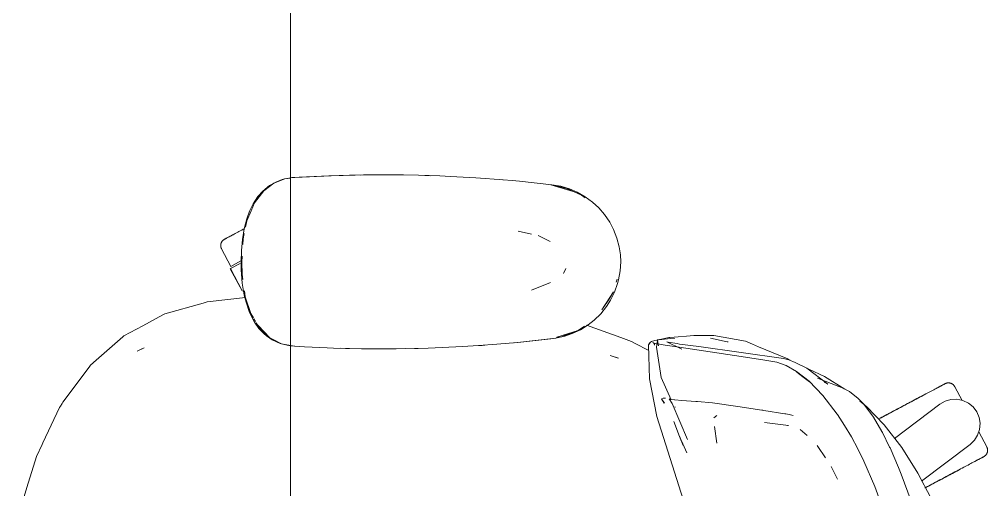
# Model space of a CAD drawing. Header units: millimetres. Extents: x 155927 to 295199, y -4084 to 97293.
# Drawn here: x 198500 to 199039, y 33213 to 33475 of the extents above; entities that cross this region are included whole.
import ezdxf

# ---------------------------------------------------------------- set-up
doc = ezdxf.new("R2010")
doc.units = ezdxf.units.MM
doc.header["$MEASUREMENT"] = 0
doc.layers.add('G-IMPT', color=8, linetype='CONTINUOUS', lineweight=9)
doc.layers.add('I-FURN', color=8, linetype='CONTINUOUS', lineweight=9)

msp = doc.modelspace()

# ---------------------------------------------------------------- linework, layer by layer
at = {"layer": 'G-IMPT'}
for p, q in [((198642.5, 33384.58), (198639.06, 33382.62)), ((198647.66, 33386.32), (198641.47, 33383.91)), ((198642.5, 33384.58), (198646.14, 33385.98)), ((198647.49, 33386.34), (198646.14, 33385.98)), ((198647.49, 33386.34), (198649.88, 33386.79)), ((198647.66, 33386.32), (198650.83, 33386.8)), ((198651.53, 33387.04), (198649.88, 33386.79)), ((198673.31, 33388.13), (198651.53, 33387.04)), ((198672.1, 33388.09), (198651.53, 33387.04)), ((198651.53, 33387.04), (198653.13, 33387.15)), ((198673.31, 33388.13), (198653.13, 33387.15)), ((198693.5, 33388.59), (198672.1, 33388.09)), ((198683.66, 33388.43), (198672.1, 33388.09)), ((198672.1, 33388.09), (198673.31, 33388.13)), ((198693.5, 33388.59), (198673.31, 33388.13)), ((198683.66, 33388.43), (198702.89, 33388.63)), ((198693.5, 33388.59), (198683.66, 33388.43)), ((198713.68, 33388.55), (198683.66, 33388.43)), ((198691.46, 33388.57), (198689.55, 33388.5)), ((198693.5, 33388.55), (198691.46, 33388.57)), ((198713.68, 33388.55), (198693.5, 33388.59)), ((198713.68, 33388.55), (198702.89, 33388.63)), ((198713.68, 33388.55), (198722.1, 33388.38)), ((198733.86, 33387.99), (198722.1, 33388.38)), ((198727.04, 33388.24), (198725.54, 33388.26)), ((198728.97, 33388.13), (198727.04, 33388.24)), ((198733.86, 33387.99), (198739.88, 33387.74)), ((198754.02, 33386.93), (198739.88, 33387.74)), ((198759.11, 33386.6), (198754.02, 33386.93)), ((198759.11, 33386.6), (198774.17, 33385.36)), ((198767.29, 33385.95), (198768.97, 33385.78)), ((198774.17, 33385.36), (198778.3, 33385.01)), ((198778.3, 33385.01), (198796.22, 33383.1)), ((198635.84, 33379.75), (198630.63, 33372.96)), ((198632.66, 33376.51), (198635.32, 33379.55)), ((198639.06, 33382.62), (198635.32, 33379.55)), ((198641.47, 33383.91), (198635.84, 33379.75)), ((198795.71, 33383.1), (198808.17, 33379.27)), ((198795.71, 33383.1), (198799.03, 33382.19)), ((198796.22, 33383.1), (198801.27, 33382.21)), ((198804.68, 33381.06), (198796.28, 33382.98)), ((198808.17, 33379.27), (198799.03, 33382.19)), ((198806.13, 33380.74), (198801.27, 33382.21)), ((198804.68, 33381.06), (198812.74, 33377.32)), ((198810.37, 33378.93), (198806.13, 33380.74)), ((198810.37, 33378.93), (198814.81, 33376.42)), ((198630, 33372.46), (198632.66, 33376.51)), ((198814.85, 33375.73), (198812.74, 33377.32)), ((198818.89, 33373.42), (198814.81, 33376.42)), ((198626.43, 33364.05), (198628.02, 33368.39)), ((198626.46, 33362.94), (198628.79, 33368.56)), ((198630, 33372.46), (198628.02, 33368.39)), ((198630.63, 33372.96), (198628.79, 33368.56)), ((198818.89, 33373.42), (198822.33, 33370.26)), ((198825.65, 33366.42), (198822.33, 33370.26)), ((198626.43, 33364.05), (198625, 33358.57)), ((198626.46, 33362.94), (198625.75, 33359.48)), ((198828.48, 33362.26), (198825.65, 33366.42)), ((198624, 33352.64), (198625, 33358.57)), ((198828.48, 33362.26), (198830.67, 33358.09)), ((198830.67, 33358.09), (198832.51, 33353.38)), ((198624, 33352.64), (198623.44, 33346.49)), ((198624.42, 33352.98), (198624.22, 33349.77)), ((198625.03, 33355.96), (198624.42, 33352.98)), ((198777.51, 33357.14), (198784.94, 33355.56)), ((198795.34, 33351.53), (198788.56, 33354.8)), ((198833.77, 33348.51), (198832.51, 33353.38)), ((198623.26, 33340.15), (198623.44, 33346.49)), ((198833.77, 33348.51), (198834.42, 33344)), ((198623.82, 33343.26), (198623.63, 33340.15)), ((198834.59, 33340.15), (198834.42, 33344)), ((198623.35, 33335.65), (198623.26, 33340.15)), ((198623.86, 33332.99), (198623.63, 33340.15)), ((198803.97, 33336.33), (198802.96, 33334.1)), ((198834.59, 33340.15), (198834.29, 33335.11)), ((198623.35, 33335.65), (198623.92, 33328.33)), ((198623.86, 33332.99), (198624.26, 33330.21)), ((198802.96, 33334.1), (198802.66, 33333.65)), ((198832.15, 33328.81), (198832.67, 33330.5)), ((198834.29, 33335.11), (198833.41, 33330.16)), ((198625.04, 33321.57), (198623.92, 33328.33)), ((198785.01, 33324.43), (198795.43, 33328.58)), ((198831.14, 33323.26), (198832.85, 33328.04)), ((198833.41, 33330.16), (198832.85, 33328.04)), ((198625.71, 33320.22), (198604.43, 33317.81)), ((198626.02, 33317.64), (198625.04, 33321.57)), ((198625.13, 33324.02), (198625.59, 33320.73)), ((198625.59, 33320.73), (198628.62, 33311.34)), ((198830.49, 33323.36), (198824.17, 33313.41)), ((198828.33, 33319.68), (198824.17, 33313.41)), ((198830.49, 33323.36), (198828.33, 33319.68)), ((198831.14, 33323.26), (198828.9, 33318.75)), ((198602.17, 33317.17), (198580.82, 33311.17)), ((198602.17, 33317.17), (198604.43, 33317.81)), ((198626.02, 33317.64), (198627.76, 33312.55)), ((198823.44, 33311.23), (198826.63, 33315.21)), ((198828.9, 33318.75), (198826.63, 33315.21)), ((198579.71, 33310.57), (198568.47, 33304.56)), ((198580.82, 33311.17), (198579.71, 33310.57)), ((198627.76, 33312.55), (198629.96, 33307.92)), ((198628.62, 33311.34), (198630.09, 33308.88)), ((198823.44, 33311.23), (198819.84, 33307.68)), ((198568.47, 33304.56), (198558.04, 33298.97)), ((198629.96, 33307.92), (198630.77, 33306.54)), ((198630.37, 33308.42), (198631.23, 33306.97)), ((198633.21, 33303.09), (198630.77, 33306.54)), ((198631.7, 33306.19), (198633.58, 33303.03)), ((198632.39, 33305.12), (198633.67, 33303.65)), ((198632.39, 33305.12), (198639.29, 33297.73)), ((198633.8, 33303.5), (198636.88, 33299.96)), ((198810.88, 33301.94), (198814.46, 33304.36)), ((198812.2, 33302.33), (198816.53, 33305.06)), ((198815.63, 33304.94), (198834.57, 33298)), ((198819.84, 33307.68), (198816.53, 33305.06)), ((198542.59, 33285.37), (198557.37, 33298.39)), ((198557.37, 33298.39), (198558.04, 33298.97)), ((198636.08, 33300.04), (198633.21, 33303.09)), ((198633.58, 33303.03), (198639.29, 33297.73)), ((198636.08, 33300.04), (198637.4, 33298.91)), ((198639.29, 33297.73), (198636.88, 33299.96)), ((198640.62, 33296.71), (198637.4, 33298.91)), ((198798.53, 33297.54), (198803.49, 33298.69)), ((198798.6, 33297.75), (198801.66, 33298.33)), ((198810.88, 33301.94), (198799.03, 33298.12)), ((198808.17, 33301.03), (198799.03, 33298.12)), ((198801.66, 33298.33), (198809.84, 33301.53)), ((198807.62, 33300.14), (198803.49, 33298.69)), ((198812.2, 33302.33), (198807.62, 33300.14)), ((198810.88, 33301.94), (198808.17, 33301.03)), ((198810.17, 33301.66), (198810.88, 33301.94)), ((198834.57, 33298), (198840.54, 33295.81)), ((198861.93, 33297.98), (198861.46, 33297.94)), ((198861.93, 33297.98), (198871.26, 33298.78)), ((198871.26, 33298.78), (198875.21, 33299.12)), ((198879.38, 33299.12), (198875.21, 33299.12)), ((198886.35, 33299.1), (198879.38, 33299.12)), ((198886.35, 33299.1), (198904.05, 33295.86)), ((198641.53, 33296.63), (198639.29, 33297.73)), ((198640.62, 33296.71), (198644.95, 33294.72)), ((198641.53, 33296.63), (198645.79, 33294.52)), ((198648.9, 33293.65), (198644.95, 33294.72)), ((198645.79, 33294.52), (198650.83, 33293.58)), ((198650.83, 33293.41), (198648.9, 33293.65)), ((198650.83, 33293.58), (198653.13, 33293.15)), ((198652.91, 33293.15), (198650.83, 33293.41)), ((198658.57, 33292.87), (198652.91, 33293.15)), ((198658.57, 33292.87), (198671.13, 33292.25)), ((198735.23, 33292.37), (198746.54, 33292.91)), ((198755.41, 33293.47), (198746.54, 33292.91)), ((198755.41, 33293.47), (198765.69, 33294.2)), ((198757.45, 33293.6), (198755.55, 33293.51)), ((198757.45, 33293.6), (198758.87, 33293.74)), ((198777.09, 33295.18), (198765.69, 33294.2)), ((198798.53, 33297.54), (198775.57, 33295.08)), ((198775.57, 33295.08), (198795.71, 33297.2)), ((198798.53, 33297.54), (198777.09, 33295.18)), ((198798.53, 33297.54), (198795.71, 33297.2)), ((198842.3, 33294.88), (198840.54, 33295.81)), ((198850.21, 33290.74), (198842.3, 33294.88)), ((198850.14, 33293.93), (198850.75, 33294.96)), ((198850.53, 33274.94), (198850.14, 33293.93)), ((198850.62, 33294.34), (198850.75, 33294.96)), ((198850.62, 33294.34), (198850.73, 33294.89)), ((198850.75, 33294.96), (198850.73, 33294.89)), ((198851.12, 33295.46), (198850.75, 33294.96)), ((198851.66, 33295.78), (198851.12, 33295.46)), ((198851.66, 33295.78), (198853.52, 33296.33)), ((198853.01, 33294.74), (198852.51, 33295.13)), ((198853.61, 33294.57), (198852.51, 33295.13)), ((198853.61, 33294.57), (198852.99, 33294.74)), ((198852.99, 33294.74), (198859.26, 33293.63)), ((198853.01, 33294.74), (198853.33, 33294.2)), ((198853.41, 33293.7), (198853.33, 33294.2)), ((198856.8, 33296.87), (198853.52, 33296.33)), ((198855.13, 33296.27), (198854.44, 33292.69)), ((198857.16, 33275.64), (198854.44, 33292.69)), ((198857.21, 33297.12), (198854.89, 33296.68)), ((198855.62, 33293.4), (198854.89, 33296.68)), ((198855.62, 33293.4), (198855.13, 33296.27)), ((198856.8, 33296.87), (198857.42, 33296.94)), ((198861.46, 33297.94), (198857.21, 33297.12)), ((198857.42, 33296.94), (198862.1, 33297.46)), ((198859.26, 33293.63), (198867.11, 33292.52)), ((198860.23, 33295.54), (198868.63, 33291.55)), ((198860.23, 33295.54), (198861.09, 33295.4)), ((198866.11, 33294.57), (198861.09, 33295.4)), ((198862.1, 33297.46), (198864.69, 33297.67)), ((198866.11, 33294.57), (198867.41, 33294.35)), ((198878.07, 33292.91), (198867.41, 33294.35)), ((198878.07, 33292.91), (198925.29, 33286.24)), ((198884.49, 33297.69), (198893.79, 33295.64)), ((198893.79, 33295.64), (198894.37, 33295.49)), ((198904.05, 33295.86), (198907.91, 33294.26)), ((198911.27, 33292.87), (198907.91, 33294.26)), ((198927.72, 33286.08), (198911.27, 33292.87)), ((198565.34, 33290.36), (198569.23, 33292.32)), ((198565.34, 33290.36), (198567.64, 33291.54)), ((198567.64, 33291.54), (198569.23, 33292.32)), ((198674.68, 33292.13), (198671.13, 33292.25)), ((198690.35, 33291.75), (198674.68, 33292.13)), ((198678.72, 33292.05), (198681.4, 33291.93)), ((198683.62, 33291.93), (198681.4, 33291.93)), ((198690.35, 33291.75), (198694.86, 33291.7)), ((198694.86, 33291.7), (198709.57, 33291.71)), ((198715.04, 33291.78), (198709.57, 33291.71)), ((198715.04, 33291.78), (198727.35, 33292.07)), ((198721.82, 33291.92), (198719.74, 33291.92)), ((198735.23, 33292.37), (198727.35, 33292.07)), ((198833.27, 33286.4), (198828.8, 33288.03)), ((198828.8, 33288.03), (198832.68, 33286.66)), ((198867.11, 33292.52), (198897.98, 33287.97)), ((198897.98, 33287.97), (198913.75, 33285.57)), ((198538.6, 33281.53), (198539.33, 33282.5)), ((198542.59, 33285.37), (198539.33, 33282.5)), ((198833.27, 33286.4), (198832.68, 33286.66)), ((198921.42, 33284.27), (198913.75, 33285.57)), ((198921.42, 33284.27), (198926.21, 33282.52)), ((198925.29, 33286.24), (198928.28, 33285.59)), ((198926.63, 33282.31), (198926.21, 33282.52)), ((198932.47, 33279.02), (198926.63, 33282.31)), ((198928.89, 33285.31), (198927.72, 33286.08)), ((198931.65, 33284.02), (198928.28, 33285.59)), ((198931.65, 33284.02), (198938.17, 33280.98)), ((198524.03, 33262.03), (198538.6, 33281.53)), ((198932.47, 33279.02), (198939.43, 33273.6)), ((198939.64, 33273.3), (198932.69, 33278.69)), ((198932.69, 33278.69), (198936.07, 33276.1)), ((198949.87, 33272.04), (198938.17, 33280.98)), ((198939.35, 33280.31), (198947.98, 33276.33)), ((198850.53, 33274.94), (198854.72, 33253.99)), ((198857.16, 33275.64), (198862.77, 33263.29)), ((198939.64, 33273.3), (198936.07, 33276.1)), ((198947.17, 33265.7), (198939.43, 33273.6)), ((198944.22, 33275.27), (198956.12, 33270.77)), ((198949.87, 33272.04), (198947.84, 33273.2)), ((198947.98, 33276.33), (198959.43, 33269.21)), ((198947.17, 33265.7), (198955.19, 33255.26)), ((198958.35, 33269.69), (198956.12, 33270.77)), ((198960.79, 33268.52), (198958.35, 33269.69)), ((198961.92, 33267.9), (198960.79, 33268.52)), ((198961.92, 33267.9), (198966.79, 33264.04)), ((198523.57, 33261.26), (198522.63, 33259.69)), ((198524.03, 33262.03), (198523.57, 33261.26)), ((198857.3, 33263.82), (198857.36, 33263.84)), ((198857.3, 33263.82), (198858.89, 33261.35)), ((198858.23, 33264.11), (198857.36, 33263.84)), ((198858.89, 33261.35), (198857.36, 33263.84)), ((198857.36, 33263.84), (198858.85, 33261.37)), ((198859.59, 33264.28), (198858.23, 33264.11)), ((198862.22, 33263.52), (198861.5, 33263.81)), ((198861.5, 33263.81), (198863.26, 33261.14)), ((198862.22, 33263.52), (198862.24, 33263.52)), ((198864.62, 33263.22), (198862.24, 33263.52)), ((198863.26, 33261.14), (198871.7, 33241.16)), ((198864.62, 33263.22), (198864.7, 33263.22)), ((198868.57, 33262.92), (198864.7, 33263.22)), ((198876.43, 33262.36), (198868.57, 33262.92)), ((198877.42, 33262.29), (198876.43, 33262.36)), ((198885.66, 33261.67), (198877.42, 33262.29)), ((198885.66, 33261.67), (198885.74, 33261.66)), ((198899.81, 33259.63), (198885.74, 33261.66)), ((198966.79, 33264.04), (198969.68, 33261.02)), ((198971.35, 33259.6), (198967.68, 33262.6)), ((198969.68, 33261.02), (198974.4, 33254.89)), ((198522.21, 33258.98), (198512.94, 33239.34)), ((198522.21, 33258.98), (198522.63, 33259.69)), ((198864.71, 33259.42), (198865.15, 33259.15)), ((198899.81, 33259.63), (198913.17, 33257.51)), ((198913.17, 33257.51), (198913.68, 33257.43)), ((198914.29, 33257.34), (198913.68, 33257.43)), ((198914.29, 33257.34), (198926.01, 33255.53)), ((198926.01, 33255.53), (198926.48, 33255.46)), ((198928.46, 33255.04), (198926.48, 33255.46)), ((198930.63, 33254.58), (198928.46, 33255.04)), ((198955.36, 33255.01), (198955.19, 33255.26)), ((198959.24, 33248.91), (198955.36, 33255.01)), ((198971.35, 33259.6), (198981.31, 33249.3)), ((198974.4, 33254.89), (198975.26, 33253.6)), ((198870.71, 33203.75), (198854.72, 33253.99)), ((198867.4, 33242.8), (198864.15, 33251.27)), ((198886.4, 33253.28), (198888.04, 33254.56)), ((198914.59, 33250.66), (198927.94, 33248.88)), ((198979.99, 33245.6), (198975.26, 33253.6)), ((198886.75, 33248.33), (198888.15, 33239.17)), ((198886.75, 33248.33), (198886.8, 33247.98)), ((198927.94, 33248.88), (198927.47, 33249.02)), ((198938.44, 33243.38), (198934.53, 33246.72)), ((198959.24, 33248.91), (198963.01, 33242.68)), ((198980.3, 33245), (198979.99, 33245.6)), ((198980.3, 33245), (198984.3, 33236.99)), ((198991.12, 33236.7), (198981.31, 33249.3)), ((198512.94, 33239.34), (198512.51, 33238.42)), ((198869.42, 33237.9), (198867.39, 33243.01)), ((198867.39, 33243.01), (198869.42, 33237.89)), ((198867.4, 33242.8), (198869.42, 33237.9)), ((198868.42, 33240.42), (198871.47, 33233.71)), ((198966.58, 33235.89), (198963.01, 33242.68)), ((198509.32, 33231.66), (198512.51, 33238.42)), ((198944.71, 33236.75), (198943.96, 33237.85)), ((198944.71, 33236.75), (198948.21, 33231.61)), ((198966.58, 33235.89), (198969.97, 33229.16)), ((198984.52, 33236.55), (198984.3, 33236.99)), ((198984.52, 33236.55), (198989.29, 33225.59)), ((199000.09, 33222.41), (198991.12, 33236.7)), ((198509.32, 33231.66), (198504, 33214.38)), ((198948.21, 33231.61), (198948.6, 33231.04)), ((198976.14, 33214.94), (198969.97, 33229.16)), ((198951.74, 33226.14), (198955.28, 33219.17)), ((198989.29, 33225.59), (198990.77, 33221.91)), ((198996.37, 33206.84), (198990.77, 33221.91)), ((199007.18, 33208.63), (199000.09, 33222.41)), ((198504, 33214.38), (198499.81, 33200.78)), ((198981.6, 33200.06), (198976.14, 33214.94))]:
    msp.add_line(p, q, dxfattribs=at)
at = {"layer": 'I-FURN'}
for p, q in [((198650.83, 32404.61), (198650.83, 33804.61)), ((198650.83, 33804.61), (198650.83, 32404.61)), ((198622.82, 33357.41), (198622.07, 33357.01)), ((198623.6, 33357.83), (198622.82, 33357.41)), ((198624.4, 33358.25), (198623.6, 33357.83)), ((198625.22, 33358.69), (198624.4, 33358.25)), ((198612.89, 33351.82), (198613, 33351.94)), ((198613, 33351.94), (198613.11, 33352.06)), ((198613.11, 33352.06), (198613.23, 33352.17)), ((198613.23, 33352.17), (198613.35, 33352.28)), ((198613.35, 33352.28), (198613.48, 33352.38)), ((198613.48, 33352.38), (198613.61, 33352.47)), ((198613.61, 33352.47), (198613.74, 33352.57)), ((198613.74, 33352.57), (198613.88, 33352.65)), ((198613.88, 33352.65), (198614.02, 33352.73)), ((198614.02, 33352.73), (198614.06, 33352.75)), ((198614.1, 33352.78), (198614.06, 33352.76)), ((198614.06, 33352.75), (198614.08, 33352.76)), ((198614.06, 33352.76), (198614.06, 33352.75)), ((198614.08, 33352.76), (198614.14, 33352.79)), ((198614.19, 33352.82), (198614.1, 33352.78)), ((198614.14, 33352.79), (198614.24, 33352.85)), ((198614.31, 33352.89), (198614.19, 33352.82)), ((198614.24, 33352.85), (198614.38, 33352.92)), ((198614.47, 33352.97), (198614.31, 33352.89)), ((198614.38, 33352.92), (198614.56, 33353.02)), ((198614.67, 33353.08), (198614.47, 33352.97)), ((198614.56, 33353.02), (198614.78, 33353.14)), ((198614.91, 33353.21), (198614.67, 33353.08)), ((198614.78, 33353.14), (198615.03, 33353.27)), ((198615.19, 33353.36), (198614.91, 33353.21)), ((198615.03, 33353.27), (198615.33, 33353.43)), ((198615.51, 33353.52), (198615.19, 33353.36)), ((198615.33, 33353.43), (198615.67, 33353.61)), ((198615.86, 33353.71), (198615.51, 33353.52)), ((198615.67, 33353.61), (198616.04, 33353.81)), ((198616.26, 33353.92), (198615.86, 33353.71)), ((198616.04, 33353.81), (198616.45, 33354.03)), ((198616.69, 33354.15), (198616.26, 33353.92)), ((198616.45, 33354.03), (198616.9, 33354.26)), ((198617.15, 33354.4), (198616.69, 33354.15)), ((198616.9, 33354.26), (198617.38, 33354.52)), ((198617.65, 33354.66), (198617.15, 33354.4)), ((198617.38, 33354.52), (198617.9, 33354.79)), ((198618.19, 33354.95), (198617.65, 33354.66)), ((198617.9, 33354.79), (198618.45, 33355.09)), ((198618.76, 33355.25), (198618.19, 33354.95)), ((198618.45, 33355.09), (198619.03, 33355.4)), ((198619.36, 33355.57), (198618.76, 33355.25)), ((198619.99, 33355.91), (198619.36, 33355.57)), ((198620.66, 33356.26), (198619.99, 33355.91)), ((198621.35, 33356.63), (198620.66, 33356.26)), ((198622.07, 33357.01), (198621.35, 33356.63)), ((198611.92, 33349.32), (198611.93, 33349.48)), ((198611.92, 33349.16), (198611.92, 33349.32)), ((198611.92, 33349), (198611.92, 33349.16)), ((198611.93, 33348.84), (198611.92, 33349)), ((198611.93, 33349.48), (198611.94, 33349.64)), ((198611.95, 33348.68), (198611.93, 33348.84)), ((198611.94, 33349.64), (198611.96, 33349.8)), ((198611.97, 33348.52), (198611.95, 33348.68)), ((198611.96, 33349.8), (198611.99, 33349.96)), ((198612, 33348.36), (198611.97, 33348.52)), ((198611.99, 33349.96), (198612.02, 33350.12)), ((198612.04, 33348.2), (198612, 33348.36)), ((198612.02, 33350.12), (198612.06, 33350.27)), ((198612.08, 33348.05), (198612.04, 33348.2)), ((198612.06, 33350.27), (198612.11, 33350.43)), ((198612.13, 33347.89), (198612.08, 33348.05)), ((198612.11, 33350.43), (198612.16, 33350.58)), ((198612.19, 33347.74), (198612.13, 33347.89)), ((198612.16, 33350.58), (198612.22, 33350.73)), ((198612.25, 33347.59), (198612.19, 33347.74)), ((198612.22, 33350.73), (198612.29, 33350.88)), ((198612.32, 33347.45), (198612.25, 33347.59)), ((198612.29, 33350.88), (198612.36, 33351.02)), ((198612.39, 33347.3), (198612.32, 33347.45)), ((198612.36, 33351.02), (198612.43, 33351.17)), ((198612.39, 33347.3), (198617.54, 33337.62)), ((198612.43, 33351.17), (198612.51, 33351.3)), ((198612.51, 33351.3), (198612.6, 33351.44)), ((198612.6, 33351.44), (198612.69, 33351.57)), ((198612.69, 33351.57), (198612.79, 33351.7)), ((198612.79, 33351.7), (198612.89, 33351.82)), ((198617.18, 33336.29), (198623.76, 33323.93)), ((198617.35, 33336.39), (198622.65, 33339.2)), ((198623.93, 33324.02), (198617.35, 33336.39)), ((198617.54, 33337.62), (198623.17, 33340.61)), ((198624.02, 33324.07), (198623.93, 33324.02)), ((199012.51, 33270.83), (199012.94, 33271.06)), ((199013.15, 33271.18), (199012.74, 33270.96)), ((199012.94, 33271.06), (199013.33, 33271.27)), ((199013.53, 33271.37), (199013.15, 33271.18)), ((199013.33, 33271.27), (199013.68, 33271.46)), ((199013.86, 33271.55), (199013.53, 33271.37)), ((199013.68, 33271.46), (199014, 33271.63)), ((199014.16, 33271.71), (199013.86, 33271.55)), ((199014, 33271.63), (199014.28, 33271.78)), ((199014.42, 33271.85), (199014.16, 33271.71)), ((199014.28, 33271.78), (199014.52, 33271.9)), ((199014.64, 33271.96), (199014.42, 33271.85)), ((199014.52, 33271.9), (199014.72, 33272.01)), ((199014.82, 33272.06), (199014.64, 33271.96)), ((199014.72, 33272.01), (199014.88, 33272.1)), ((199014.96, 33272.14), (199014.82, 33272.06)), ((199014.88, 33272.1), (199015.01, 33272.16)), ((199015.06, 33272.19), (199014.96, 33272.14)), ((199015.01, 33272.16), (199015.09, 33272.21)), ((199015.12, 33272.22), (199015.06, 33272.19)), ((199015.09, 33272.21), (199015.13, 33272.23)), ((199015.14, 33272.23), (199015.12, 33272.22)), ((199015.13, 33272.23), (199015.14, 33272.23)), ((199015.14, 33272.23), (199015.28, 33272.3)), ((199015.28, 33272.3), (199015.43, 33272.37)), ((199015.43, 33272.37), (199015.58, 33272.43)), ((199015.58, 33272.43), (199015.73, 33272.49)), ((199015.73, 33272.49), (199015.88, 33272.54)), ((199015.88, 33272.54), (199016.04, 33272.58)), ((199016.04, 33272.58), (199016.19, 33272.62)), ((199016.19, 33272.62), (199016.35, 33272.65)), ((199016.35, 33272.65), (199016.51, 33272.67)), ((199016.51, 33272.67), (199016.67, 33272.69)), ((199016.67, 33272.69), (199016.83, 33272.7)), ((199016.83, 33272.7), (199016.99, 33272.7)), ((199016.99, 33272.7), (199017.15, 33272.7)), ((199017.15, 33272.7), (199017.32, 33272.69)), ((199017.32, 33272.69), (199017.48, 33272.68)), ((199017.48, 33272.68), (199017.64, 33272.66)), ((199017.64, 33272.66), (199017.79, 33272.63)), ((199017.79, 33272.63), (199017.95, 33272.6)), ((199017.95, 33272.6), (199018.11, 33272.56)), ((199018.11, 33272.56), (199018.26, 33272.51)), ((199018.26, 33272.51), (199018.42, 33272.46)), ((199018.42, 33272.46), (199018.57, 33272.4)), ((199018.57, 33272.4), (199018.71, 33272.33)), ((199018.71, 33272.33), (199018.86, 33272.26)), ((199018.86, 33272.26), (199019, 33272.19)), ((199019, 33272.19), (199019.14, 33272.11)), ((199019.14, 33272.11), (199019.28, 33272.02)), ((199019.28, 33272.02), (199019.41, 33271.93)), ((199019.41, 33271.93), (199019.54, 33271.83)), ((199019.54, 33271.83), (199019.66, 33271.73)), ((199019.66, 33271.73), (199019.78, 33271.62)), ((199019.78, 33271.62), (199019.9, 33271.51)), ((199019.9, 33271.51), (199020.01, 33271.39)), ((199020.01, 33271.39), (199020.11, 33271.27)), ((199020.11, 33271.27), (199020.21, 33271.14)), ((199020.21, 33271.14), (199020.31, 33271.01)), ((199002.72, 33265.63), (199001.85, 33265.17)), ((199002.25, 33265.38), (199003.12, 33265.84)), ((199003.58, 33266.09), (199002.72, 33265.63)), ((199003.12, 33265.84), (199003.97, 33266.29)), ((199004.42, 33266.53), (199003.58, 33266.09)), ((199005.23, 33266.96), (199004.42, 33266.53)), ((199006.02, 33267.38), (199005.23, 33266.96)), ((199006.78, 33267.79), (199006.02, 33267.38)), ((199007.51, 33268.18), (199006.78, 33267.79)), ((199008.22, 33268.55), (199007.51, 33268.18)), ((199008.9, 33268.91), (199008.22, 33268.55)), ((199009.55, 33269.26), (199008.9, 33268.91)), ((199010.16, 33269.59), (199009.55, 33269.26)), ((199010.75, 33269.9), (199010.16, 33269.59)), ((199010.43, 33269.73), (199011, 33270.03)), ((199011.3, 33270.19), (199010.75, 33269.9)), ((199011, 33270.03), (199011.54, 33270.32)), ((199011.81, 33270.46), (199011.3, 33270.19)), ((199011.54, 33270.32), (199012.04, 33270.58)), ((199012.3, 33270.72), (199011.81, 33270.46)), ((199012.04, 33270.58), (199012.51, 33270.83)), ((199012.74, 33270.96), (199012.3, 33270.72)), ((199020.31, 33271.01), (199020.4, 33270.88)), ((199020.4, 33270.88), (199020.49, 33270.74)), ((199020.49, 33270.74), (199020.57, 33270.6)), ((199020.57, 33270.6), (199020.59, 33270.56)), ((199024.62, 33262.98), (199020.59, 33270.56)), ((198986.93, 33241.71), (199012.24, 33260.79)), ((198991.74, 33259.79), (198992.74, 33260.32)), ((198993.28, 33260.61), (198992.28, 33260.08)), ((198992.74, 33260.32), (198993.74, 33260.85)), ((198994.27, 33261.14), (198993.28, 33260.61)), ((198993.74, 33260.85), (198994.73, 33261.38)), ((198995.26, 33261.66), (198994.27, 33261.14)), ((198994.73, 33261.38), (198995.71, 33261.9)), ((198996.24, 33262.18), (198995.26, 33261.66)), ((198995.71, 33261.9), (198996.68, 33262.42)), ((198997.21, 33262.7), (198996.24, 33262.18)), ((198996.68, 33262.42), (198997.65, 33262.93)), ((198998.16, 33263.21), (198997.21, 33262.7)), ((198997.65, 33262.93), (198998.6, 33263.44)), ((198999.11, 33263.71), (198998.16, 33263.21)), ((198998.6, 33263.44), (198999.54, 33263.94)), ((199000.04, 33264.2), (198999.11, 33263.71)), ((198999.54, 33263.94), (199000.46, 33264.43)), ((199000.95, 33264.69), (199000.04, 33264.2)), ((199000.46, 33264.43), (199001.37, 33264.91)), ((199001.85, 33265.17), (199000.95, 33264.69)), ((199001.37, 33264.91), (199002.25, 33265.38)), ((199012.24, 33260.79), (199015.16, 33262.48)), ((199015.16, 33262.48), (199018.4, 33263.42)), ((199018.4, 33263.42), (199021.77, 33263.56)), ((199021.77, 33263.56), (199025.08, 33262.89)), ((199025.08, 33262.89), (199028.13, 33261.45)), ((199028.13, 33261.45), (199030.74, 33259.32)), ((198981.83, 33254.52), (198982.79, 33255.03)), ((198983.31, 33255.31), (198982.35, 33254.8)), ((198982.79, 33255.03), (198983.76, 33255.55)), ((198984.29, 33255.83), (198983.31, 33255.31)), ((198983.76, 33255.55), (198984.74, 33256.07)), ((198985.27, 33256.35), (198984.29, 33255.83)), ((198984.74, 33256.07), (198985.73, 33256.59)), ((198986.26, 33256.88), (198985.27, 33256.35)), ((198985.73, 33256.59), (198986.72, 33257.12)), ((198987.26, 33257.41), (198986.26, 33256.88)), ((198986.72, 33257.12), (198987.72, 33257.65)), ((198988.26, 33257.94), (198987.26, 33257.41)), ((198987.72, 33257.65), (198988.72, 33258.19)), ((198989.27, 33258.48), (198988.26, 33257.94)), ((198988.72, 33258.19), (198989.73, 33258.72)), ((198990.27, 33259.01), (198989.27, 33258.48)), ((198989.73, 33258.72), (198990.73, 33259.26)), ((198991.28, 33259.54), (198990.27, 33259.01)), ((198990.73, 33259.26), (198991.74, 33259.79)), ((198992.28, 33260.08), (198991.28, 33259.54)), ((199030.74, 33259.32), (199032.77, 33256.62)), ((199032.77, 33256.62), (199034.1, 33253.52)), ((198979.54, 33253.3), (198978.63, 33252.82)), ((198979.05, 33253.04), (198979.96, 33253.53)), ((198980.46, 33253.79), (198979.54, 33253.3)), ((198979.96, 33253.53), (198980.89, 33254.02)), ((198981.4, 33254.29), (198980.46, 33253.79)), ((198980.89, 33254.02), (198981.83, 33254.52)), ((198982.35, 33254.8), (198981.4, 33254.29)), ((199034.1, 33253.52), (199034.64, 33250.19)), ((199034.64, 33250.19), (199034.38, 33246.83)), ((199034.38, 33246.83), (199033.31, 33243.63)), ((199038.4, 33237.07), (199033.93, 33245.48)), ((199031.51, 33240.78), (199029.08, 33238.43)), ((199033.31, 33243.63), (199031.51, 33240.78)), ((199029.08, 33238.43), (199002.02, 33218.04)), ((199038.43, 33233.34), (199038.35, 33233.2)), ((199038.4, 33237.07), (199038.47, 33236.92)), ((199038.5, 33233.49), (199038.43, 33233.34)), ((199038.47, 33236.92), (199038.54, 33236.78)), ((199038.57, 33233.64), (199038.5, 33233.49)), ((199038.54, 33236.78), (199038.6, 33236.63)), ((199038.62, 33233.79), (199038.57, 33233.64)), ((199038.6, 33236.63), (199038.65, 33236.48)), ((199038.68, 33233.94), (199038.62, 33233.79)), ((199038.65, 33236.48), (199038.7, 33236.32)), ((199038.72, 33234.09), (199038.68, 33233.94)), ((199038.7, 33236.32), (199038.75, 33236.17)), ((199038.76, 33234.25), (199038.72, 33234.09)), ((199038.75, 33236.17), (199038.78, 33236.01)), ((199038.8, 33234.41), (199038.76, 33234.25)), ((199038.78, 33236.01), (199038.81, 33235.85)), ((199038.82, 33234.57), (199038.8, 33234.41)), ((199038.81, 33235.85), (199038.84, 33235.69)), ((199038.85, 33234.73), (199038.82, 33234.57)), ((199038.84, 33235.69), (199038.85, 33235.53)), ((199038.85, 33235.53), (199038.87, 33235.37)), ((199038.86, 33234.89), (199038.85, 33234.73)), ((199038.87, 33235.05), (199038.86, 33234.89)), ((199038.87, 33235.37), (199038.87, 33235.21)), ((199038.87, 33235.21), (199038.87, 33235.05)), ((199029.44, 33227.74), (199030.13, 33228.11)), ((199030.13, 33228.11), (199030.8, 33228.46)), ((199030.8, 33228.46), (199031.43, 33228.8)), ((199031.43, 33228.8), (199032.03, 33229.12)), ((199032.34, 33229.28), (199031.76, 33228.97)), ((199032.03, 33229.12), (199032.6, 33229.42)), ((199032.89, 33229.57), (199032.34, 33229.28)), ((199032.6, 33229.42), (199033.13, 33229.7)), ((199033.41, 33229.85), (199032.89, 33229.57)), ((199033.13, 33229.7), (199033.64, 33229.97)), ((199033.89, 33230.11), (199033.41, 33229.85)), ((199033.64, 33229.97), (199034.1, 33230.22)), ((199034.34, 33230.34), (199033.89, 33230.11)), ((199034.1, 33230.22), (199034.53, 33230.45)), ((199034.75, 33230.56), (199034.34, 33230.34)), ((199034.53, 33230.45), (199034.92, 33230.65)), ((199035.12, 33230.76), (199034.75, 33230.56)), ((199034.92, 33230.65), (199035.28, 33230.84)), ((199035.46, 33230.94), (199035.12, 33230.76)), ((199035.28, 33230.84), (199035.6, 33231.01)), ((199035.75, 33231.1), (199035.46, 33230.94)), ((199035.6, 33231.01), (199035.88, 33231.16)), ((199036.01, 33231.23), (199035.75, 33231.1)), ((199035.88, 33231.16), (199036.12, 33231.29)), ((199036.23, 33231.35), (199036.01, 33231.23)), ((199036.12, 33231.29), (199036.32, 33231.4)), ((199036.41, 33231.44), (199036.23, 33231.35)), ((199036.32, 33231.4), (199036.48, 33231.48)), ((199036.55, 33231.52), (199036.41, 33231.44)), ((199036.48, 33231.48), (199036.6, 33231.55)), ((199036.65, 33231.57), (199036.55, 33231.52)), ((199036.6, 33231.55), (199036.68, 33231.59)), ((199036.71, 33231.6), (199036.65, 33231.57)), ((199036.68, 33231.59), (199036.73, 33231.61)), ((199036.73, 33231.62), (199036.71, 33231.6)), ((199036.77, 33231.64), (199036.73, 33231.62)), ((199036.73, 33231.61), (199036.73, 33231.62)), ((199036.91, 33231.72), (199036.77, 33231.64)), ((199037.05, 33231.8), (199036.91, 33231.72)), ((199037.18, 33231.89), (199037.05, 33231.8)), ((199037.31, 33231.99), (199037.18, 33231.89)), ((199037.43, 33232.09), (199037.31, 33231.99)), ((199037.56, 33232.2), (199037.43, 33232.09)), ((199037.67, 33232.31), (199037.56, 33232.2)), ((199037.79, 33232.42), (199037.67, 33232.31)), ((199037.89, 33232.54), (199037.79, 33232.42)), ((199038, 33232.67), (199037.89, 33232.54)), ((199038.09, 33232.8), (199038, 33232.67)), ((199038.19, 33232.93), (199038.09, 33232.8)), ((199038.27, 33233.06), (199038.19, 33232.93)), ((199038.35, 33233.2), (199038.27, 33233.06)), ((199019.76, 33222.59), (199018.8, 33222.08)), ((199019.24, 33222.32), (199020.2, 33222.82)), ((199020.7, 33223.09), (199019.76, 33222.59)), ((199020.2, 33222.82), (199021.13, 33223.32)), ((199021.63, 33223.59), (199020.7, 33223.09)), ((199021.13, 33223.32), (199022.06, 33223.81)), ((199022.55, 33224.07), (199021.63, 33223.59)), ((199022.06, 33223.81), (199022.96, 33224.29)), ((199022.96, 33224.29), (199023.85, 33224.77)), ((199023.85, 33224.77), (199024.72, 33225.23)), ((199024.72, 33225.23), (199025.56, 33225.68)), ((199025.56, 33225.68), (199026.39, 33226.12)), ((199026.39, 33226.12), (199027.19, 33226.54)), ((199027.19, 33226.54), (199027.97, 33226.95)), ((199027.97, 33226.95), (199028.71, 33227.35)), ((199028.71, 33227.35), (199029.44, 33227.74)), ((199009.86, 33217.33), (199008.86, 33216.79)), ((199009.32, 33217.04), (199010.32, 33217.57)), ((199010.86, 33217.86), (199009.86, 33217.33)), ((199010.32, 33217.57), (199011.32, 33218.11)), ((199011.87, 33218.39), (199010.86, 33217.86)), ((199011.32, 33218.11), (199012.33, 33218.64)), ((199012.87, 33218.93), (199011.87, 33218.39)), ((199012.33, 33218.64), (199013.33, 33219.17)), ((199013.87, 33219.46), (199012.87, 33218.93)), ((199013.33, 33219.17), (199014.33, 33219.71)), ((199014.87, 33219.99), (199013.87, 33219.46)), ((199014.33, 33219.71), (199015.33, 33220.24)), ((199015.87, 33220.52), (199014.87, 33219.99)), ((199015.33, 33220.24), (199016.32, 33220.76)), ((199016.85, 33221.05), (199015.87, 33220.52)), ((199016.32, 33220.76), (199017.31, 33221.29)), ((199017.83, 33221.57), (199016.85, 33221.05)), ((199017.31, 33221.29), (199018.28, 33221.8)), ((199018.8, 33222.08), (199017.83, 33221.57)), ((199018.28, 33221.8), (199019.24, 33222.32)), ((199004.91, 33214.7), (199003.95, 33214.18)), ((199004.39, 33214.42), (199005.36, 33214.93)), ((199005.88, 33215.21), (199004.91, 33214.7)), ((199005.36, 33214.93), (199006.34, 33215.45)), ((199006.87, 33215.74), (199005.88, 33215.21)), ((199006.34, 33215.45), (199007.32, 33215.98)), ((199007.86, 33216.26), (199006.87, 33215.74)), ((199007.32, 33215.98), (199008.32, 33216.51)), ((199008.86, 33216.79), (199007.86, 33216.26)), ((199008.32, 33216.51), (199009.32, 33217.04))]:
    msp.add_line(p, q, dxfattribs=at)

doc.saveas('drawing.dxf')
